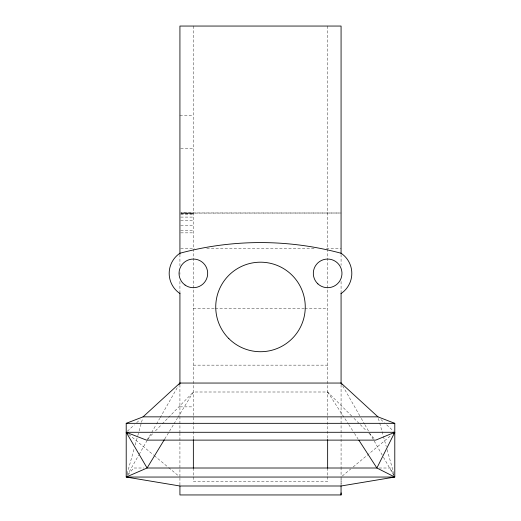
<?xml version="1.0" encoding="UTF-8"?>
<svg xmlns="http://www.w3.org/2000/svg" width="521" height="521" viewBox="0 0 521 521"><rect width="100%" height="100%" fill="white"/><g stroke="black" fill="none" stroke-linecap="round" stroke-linejoin="round"><path stroke-width="0.39" stroke-dasharray="2.6 1.95" d="M341.053 485.995L341.066 477.861M127.091 473.921L134.086 448.907M135.18 444.999L137.583 436.396M137.798 435.615L138.892 431.707M139.114 430.926L141.295 423.111M141.517 422.329L142.611 418.422M127.026 475.634L138.736 455.133M139.14 454.429L146.811 441M147.215 440.291L151.253 433.225M151.657 432.521L156.098 424.745M156.502 424.035L159.739 418.383M160.142 417.679L178.312 385.872M164.753 438.988L173.584 424.478M174.007 423.788L177.374 418.259M177.791 417.568L193.356 392L327.644 392L351.714 416.058M128.199 474.638L133.656 468.008L143.926 468.008M147.58 438.956L153.233 433.159M155.492 430.841L161.712 424.459M162.278 423.879L167.925 418.083M168.491 417.503L193.356 392M127.378 431.219L134.34 424.836M136.665 422.707L140.142 419.516M342.277 476.044L350.705 469.017M353.153 466.972L391.675 434.872M181.288 213.082L340.278 213.011M179.927 115.675L193.356 115.675M180.722 148.205L193.356 148.205M341.073 213.011L180.741 212.952L193.356 213.011M180.722 213.636L193.356 213.636M180.722 214.476L193.356 214.476M180.722 217.094L193.356 217.094M180.722 220.78L193.356 220.78M180.722 225.287L193.356 225.287M180.722 230.282L193.356 230.282M180.722 232.861L193.356 232.861M180.741 248.764L194.58 248.764M206.785 248.764L314.215 248.764M326.42 248.764L341.073 248.764M193.356 308.764L214.515 308.764M215.329 308.764L304.043 308.764M304.857 308.764L327.644 308.764M193.356 365.143L327.644 365.143M179.927 406.868L193.356 406.868M379.119 468.008L390.32 468.008L394.097 475.653M182.643 213.043L193.356 213.122M128.713 434.364L153.695 455.185M154.32 455.706L168.062 467.155M168.687 467.676L178.677 476.005M380.858 419.516L384.335 422.707M386.66 424.836L393.622 431.219M354 418.35L359.731 424.074M360.304 424.648L366.608 430.952M368.901 433.238L374.632 438.969M327.644 392L348.308 423.899M348.751 424.576L354.026 432.717M354.469 433.4L357.986 438.825M342.688 385.872L360.858 417.679M361.261 418.383L364.498 424.035M364.902 424.745L369.343 432.521M369.747 433.225L373.785 440.291M374.189 441L383.072 456.552M383.476 457.256L393.974 475.634M378.389 418.422L379.483 422.329M379.705 423.111L381.886 430.926M382.108 431.707L383.202 435.615M383.417 436.396L386.263 446.562M387.136 449.688L393.909 473.921M341.073 254.411L341.073 265.326M341.073 281.438L341.073 292.717M341.073 384.667L341.073 467.2M341.073 467.402L341.073 476.292M341.073 476.682L341.073 485.227M327.644 26.05L327.644 438.897M327.644 468.008L327.644 475.96M327.644 476.754L327.644 481.521L193.356 481.521L193.356 476.682M193.356 26.05L193.356 430.815M193.356 431.551L193.356 438.897M193.356 468.008L193.356 475.96M179.927 254.411L179.927 265.71M179.927 272.574L179.927 274.352M179.927 281.438L179.927 292.717M179.927 384.667L179.927 432.476M179.927 433.159L179.927 476.682M179.927 477.861L179.927 485.227"/><path stroke-width="0.78" d="M179.927 485.995L341.053 485.995L394.788 477.047L394.788 423.332L377.953 416.852L143.047 416.852L126.212 423.332L126.212 477.047L179.927 485.995L179.927 494.95L341.053 494.95L341.073 492.899M179.12 384.459L179.927 383.046L341.073 383.046L377.953 416.852M164.33 439.678L147.085 468.008L126.212 477.047L394.788 477.047L376.891 468.008L147.085 468.008L126.212 432.287L394.788 432.287L376.891 468.008L358.865 440.186M143.047 416.852L179.927 383.046M393.544 433.322L394.788 432.287L375.778 440.115L146.453 440.115L126.212 432.287L127.463 433.322M126.212 423.332L394.788 423.332M341.073 383.046L341.88 384.459M341.073 253.603L341.073 26.05L179.927 26.05L179.927 254.092M341.073 293.121L341.073 383.423M341.053 485.995L341.053 494.95M327.644 439.587L327.644 468.177M193.356 439.587L193.356 468.177M179.927 292.926L179.927 384.016M179.927 293.525A24.253 24.253 0 0 1 179.927 253.239A309.982 309.982 0 0 1 341.073 253.239A24.253 24.253 0 0 1 341.073 293.525M228.849 338.604A44.76 44.76 0 0 0 303.736 318.539A44.76 44.76 0 0 0 248.914 263.717A44.76 44.76 0 0 0 228.849 338.604M317.901 283.88A14.321 14.321 0 0 0 341.607 276.566A14.321 14.321 0 0 0 323.417 259.692A14.321 14.321 0 0 0 317.901 283.88M185.059 285.052A14.321 14.321 0 0 0 207.619 274.73A14.321 14.321 0 0 0 187.397 260.357A14.321 14.321 0 0 0 185.059 285.052"/></g></svg>
